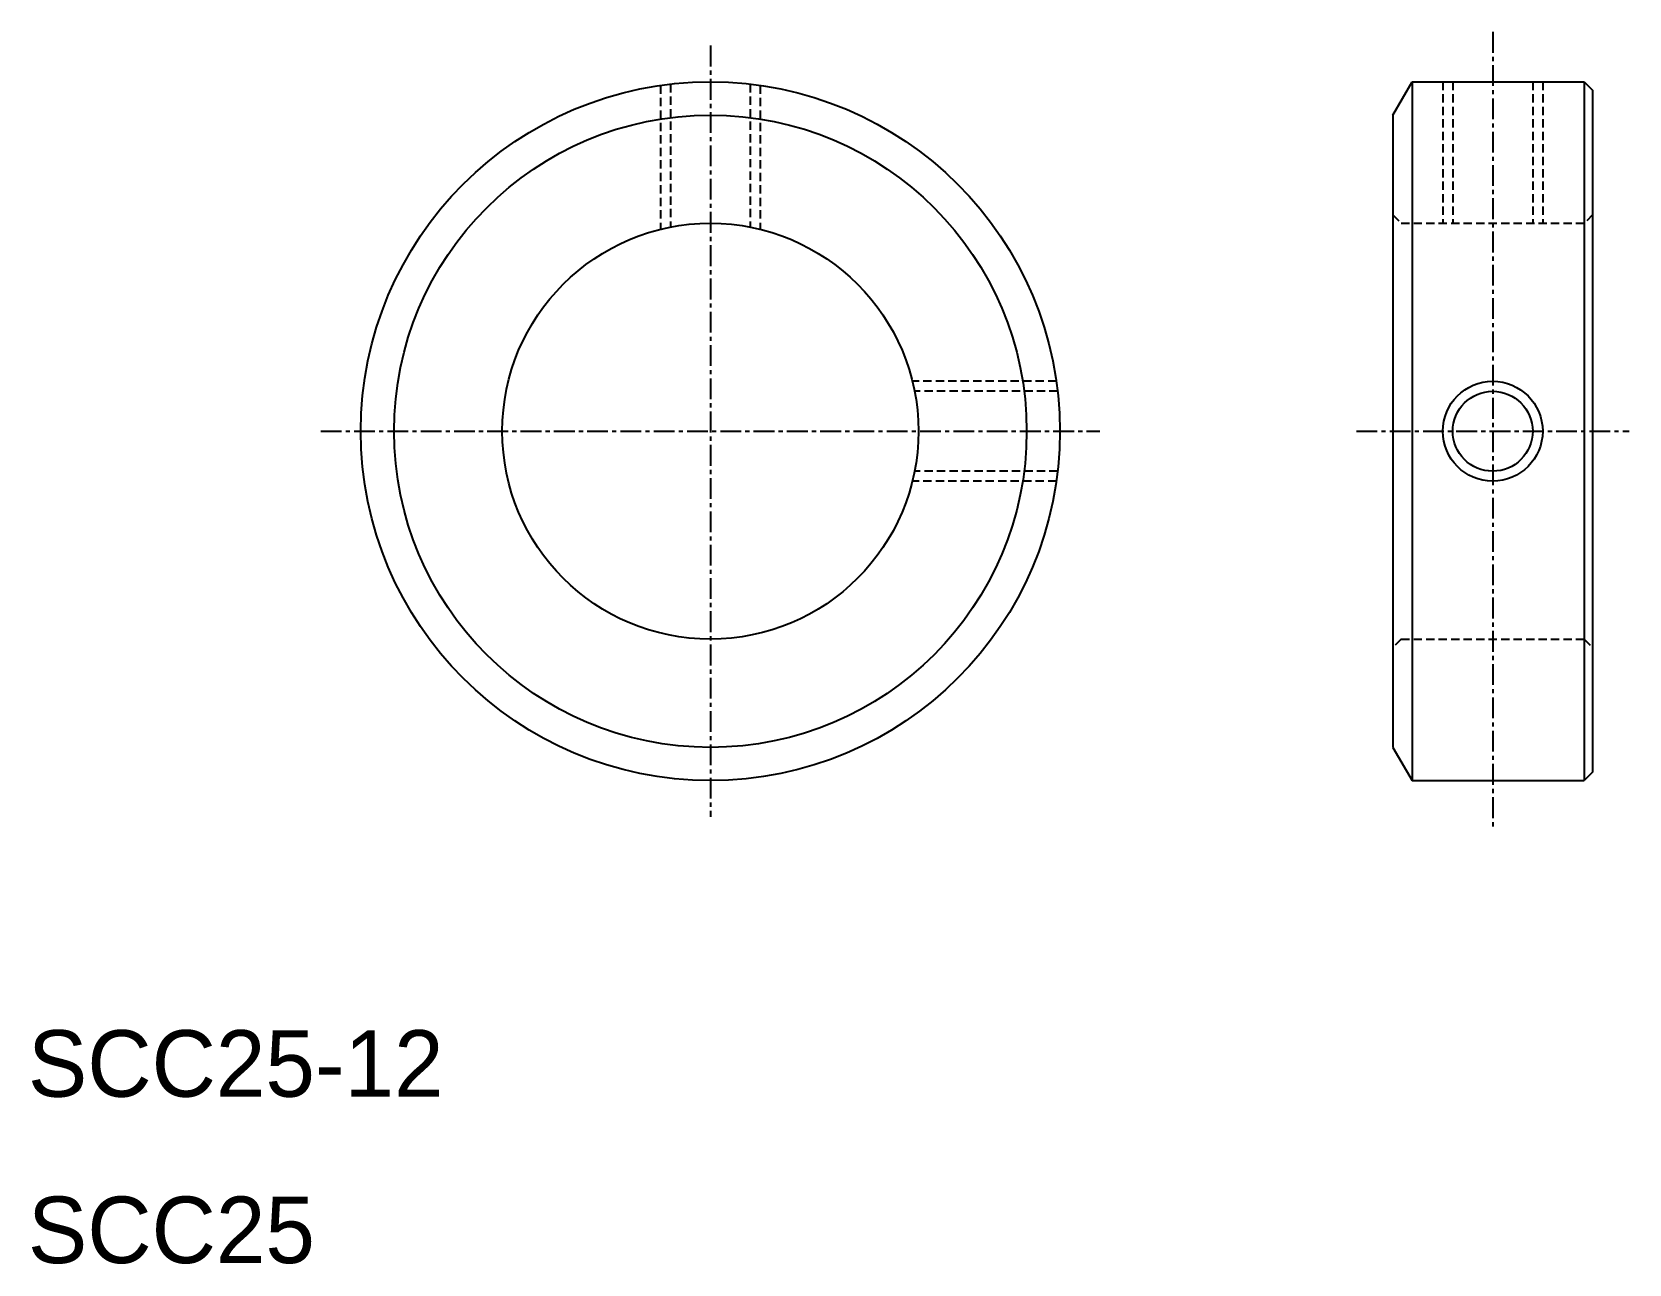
# Model space of a CAD drawing. Extents: x 10.2 to 106.2, y 9.9 to 84.
import ezdxf

# ---------------------------------------------------------------- set-up
doc = ezdxf.new("R2010")
doc.units = 0
doc.linetypes.add('CENTER', pattern=[2, 1.25, -0.25, 0.25, -0.25])
doc.linetypes.add('DASHED', pattern=[0.75, 0.5, -0.25])
doc.layers.get('0').update_dxf_attribs({"linetype": 'CONTINUOUS'})
doc.layers.add('CENTER', color=1, linetype='CENTER')

msp = doc.modelspace()

# ---------------------------------------------------------------- linework, layer by layer
at = {"color": 3, "linetype": 'DASHED'}
for p, q in [((48, 80.785), (48, 72.135)), ((48.6, 80.862), (48.6, 72.267)), ((53.4, 80.862), (53.4, 72.267)), ((54, 80.785), (54, 72.135)), ((95, 81), (95, 72.5)), ((95.6, 81), (95.6, 72.5)), ((100.4, 81), (100.4, 72.5)), ((101, 81), (101, 72.5)), ((92, 73), (92.5, 72.5)), ((104, 73), (103.5, 72.5)), ((92.5, 72.5), (103.5, 72.5)), ((71.785, 63), (63.135, 63)), ((71.862, 62.4), (63.267, 62.4)), ((71.862, 57.6), (63.267, 57.6)), ((71.785, 57), (63.135, 57)), ((92.5, 47.5), (92, 47)), ((92.5, 47.5), (103.5, 47.5)), ((103.5, 47.5), (104, 47))]:
    msp.add_line(p, q, dxfattribs=at)
at = {"color": 7, "linetype": 'CONTINUOUS'}
for p, q in [((92, 79), (93.155, 81)), ((93.155, 81), (93.155, 39)), ((93.155, 81), (103.5, 81)), ((103.5, 81), (104, 80.5)), ((103.5, 81), (103.5, 39)), ((104, 80.5), (104, 39.5)), ((92, 79), (92, 41)), ((92, 41), (93.155, 39)), ((104, 39.5), (103.5, 39)), ((93.155, 39), (103.5, 39))]:
    msp.add_line(p, q, dxfattribs=at)
for centre, radius in [((51, 60), 21), ((51, 60), 19), ((51, 60), 12.5), ((98, 60), 2.4)]:
    msp.add_circle(centre, radius, dxfattribs=at)
at = {"color": 3, "linetype": 'CONTINUOUS'}
msp.add_circle((98, 60), 3, dxfattribs=at)
at = {"layer": 'CENTER', "color": 1, "linetype": 'CENTER'}
for p, q in [((98, 84), (98, 36)), ((51, 83.177), (51, 36.823)), ((27.599, 60), (74.401, 60)), ((89.811, 60), (106.189, 60))]:
    msp.add_line(p, q, dxfattribs=at)

# ---------------------------------------------------------------- texts
at = {"color": 7, "linetype": 'CONTINUOUS'}
for s, p in [('SCC25-12', (10, 20)), ('SCC25', (10, 10))]:
    msp.add_text(s, height=4, dxfattribs=at).set_placement(p)

doc.saveas('drawing.dxf')
